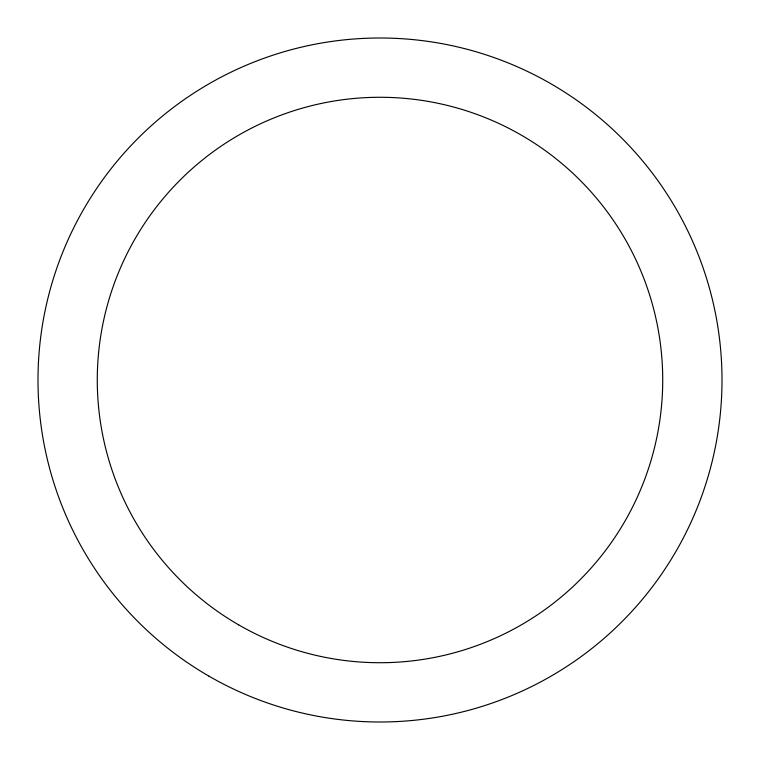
<?xml version="1.0" encoding="UTF-8"?>
<svg xmlns="http://www.w3.org/2000/svg" width="760" height="760" viewBox="0 0 760 760"><rect width="100%" height="100%" fill="white"/><g stroke="black" fill="none" stroke-linecap="round" stroke-linejoin="round"><path stroke-width="1.14" d="M209 676.181A342 342 0 0 0 722 380A342 342 0 0 0 209 83.819A342 342 0 0 0 209 676.181M238.64 624.843A282.72 282.72 0 0 0 662.72 380A282.72 282.72 0 0 0 238.64 135.156A282.72 282.72 0 0 0 238.64 624.843"/></g></svg>
